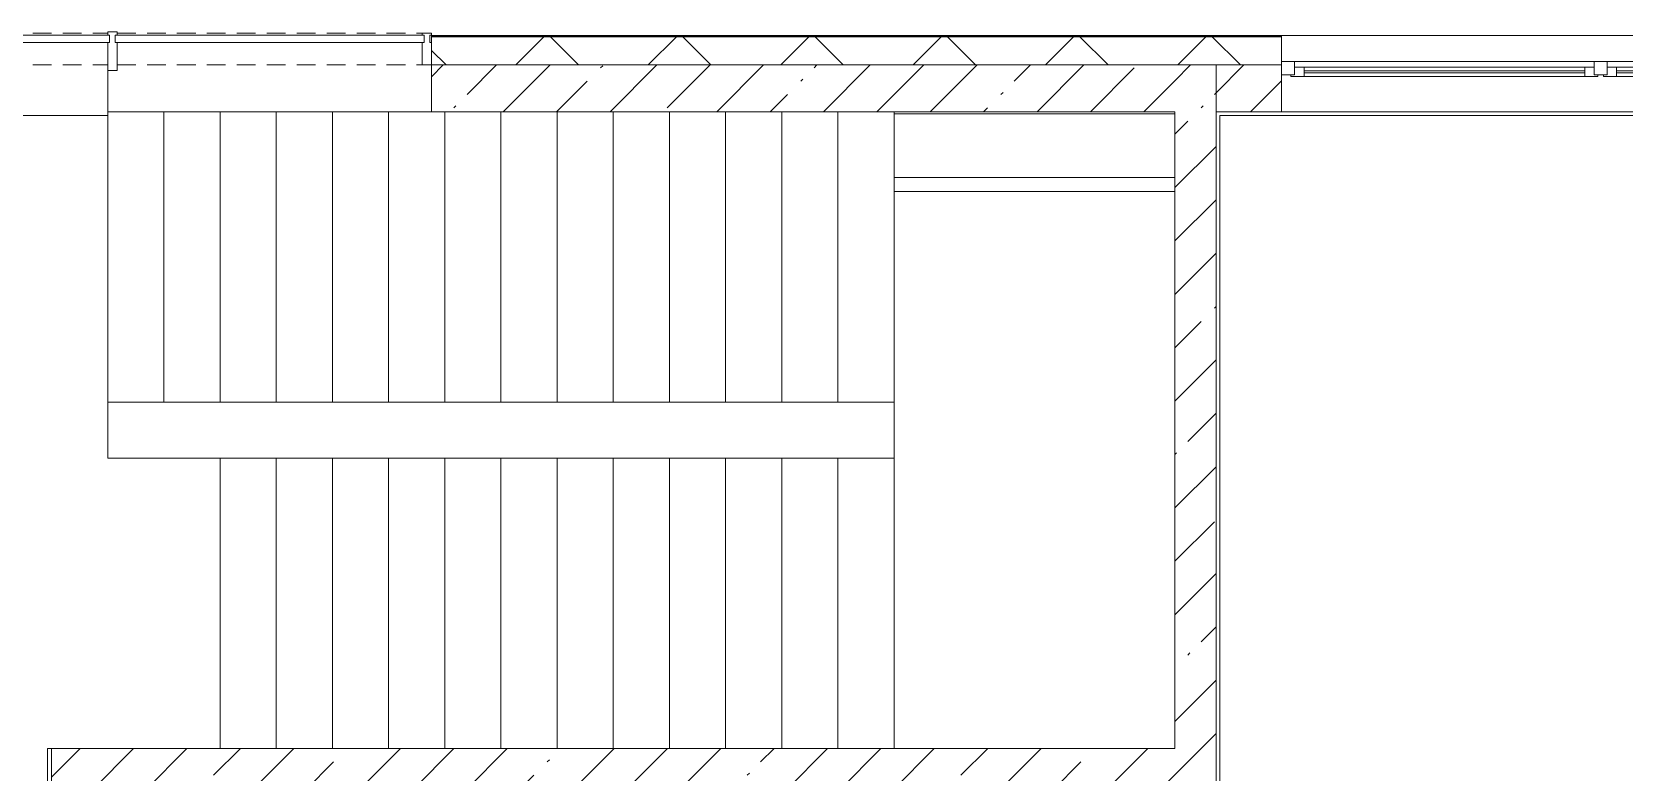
# Model space of a CAD drawing. Header units: millimetres. Extents: x 35378 to 237579, y -8553 to 29000.
# Drawn here: x 202870 to 211375, y 17624 to 21577 of the extents above; entities that cross this region are included whole.
import ezdxf

# ---------------------------------------------------------------- set-up
doc = ezdxf.new("R2010")
doc.units = ezdxf.units.MM
doc.linetypes.add('200_ШТРИХ__ш1_п0_6_', pattern=[160, 100, -60])
for name, color, linetype, lineweight in [('A-DETL-MBND', 7, '200_ШТРИХ__ш1_п0_6_', 9), ('A-GLAZ-2', 7, 'Continuous', 5), ('A-GLAZ-CWMG-3', 7, 'Continuous', 5), ('A-WALL', 7, 'Continuous', 9), ('A-WALL-4', 7, 'Continuous', 5), ('I-WALL-3', 7, 'Continuous', 5), ('S-STRS', 7, 'Continuous', 5)]:
    doc.layers.add(name, color=color, linetype=linetype, lineweight=lineweight)
doc.layers.add('A-FLOR-2', color=7, linetype='Continuous', lineweight=5, true_color=0xaaaaaa)
pattern_1 = [(45, (108394.95, 0), (-285.1231, 285.1231), []), (45, (108680.07, 0), (-285.1231, 285.1231), [504.031, -100.806, 16.764, -84.042])]

# ---------------------------------------------------------------- blocks, each defined once
blk = doc.blocks.new('120_Окно_СКБ_2Ст_Фрамуга сверху - 120_Окно_СКБ_2Ст_2300х2500_h_ ДОО-19727959-3_5_2_птичка')
at = {"layer": 'A-GLAZ-2'}
for p, q in [((-1150, -127), (-1150, -57)), ((-1150, -57), (-1080, -57)), ((1150, -57), (-1150, -57)), ((-1080, -57), (-1080, -127)), ((-1080, -57), (1080, -57)), ((520, -127), (520, -57)), ((520, -57), (590, -57)), ((590, -57), (590, -127)), ((1080, -127), (1080, -57)), ((1080, -57), (1150, -57)), ((1150, -57), (1150, -127)), ((-1080, -127), (-1150, -127)), ((-1150, -127), (-1100, -127)), ((-1080, -127), (-1100, -127)), ((-1100, -127), (-1100, -137)), ((-1100, -137), (540, -137)), ((540, -137), (-1100, -137)), ((520, -87), (-1080, -87)), ((-1080, -87), (-1080, -127)), ((-1030, -137), (-1030, -87)), ((-1030, -107), (470, -107)), ((470, -117), (-1030, -117)), ((470, -137), (470, -87)), ((520, -127), (520, -87)), ((590, -127), (520, -127)), ((540, -127), (520, -127)), ((540, -127), (570, -127)), ((540, -127), (570, -127)), ((540, -137), (540, -127)), ((590, -127), (570, -127)), ((570, -127), (570, -137)), ((570, -137), (1100, -137)), ((1100, -137), (570, -137)), ((1080, -87), (590, -87)), ((590, -87), (590, -127)), ((640, -137), (640, -87)), ((640, -107), (1030, -107)), ((1030, -117), (640, -117)), ((1030, -137), (1030, -87)), ((1080, -127), (1080, -87)), ((1150, -127), (1080, -127)), ((1100, -127), (1080, -127)), ((1100, -127), (1150, -127)), ((1100, -137), (1100, -127))]:
    blk.add_line(p, q, dxfattribs=at)
blk = doc.blocks.new('PNS_Панель прямоугольная - Нр_Стекло - 40мм-22855911-3_5_2_птичка')
at = {"layer": 'A-GLAZ-2'}
h = blk.add_hatch(dxfattribs=at)
h.set_pattern_fill('FP_162', color=256, style=0, pattern_type=2)
h.set_pattern_definition([(45, (-94620, -21060), (-1414.214, 1414.214), [1000, -3000]), (45, (-95620, -21560), (-1414.214, 1414.214), [3000, -1000]), (45, (-93620, -22060), (-1414.214, 1414.214), [1000, -3000])])
h.paths.add_polyline_path([(760, -40), (770, -40), (770, 0), (-770, 0), (-770, -40), (34.2, -40)])
for p, q in [((-770, 0), (770, 0)), ((760, 0), (-770, 0)), ((-760, -40), (760, -40))]:
    blk.add_line(p, q, dxfattribs=at)
blk = doc.blocks.new('Прямоугольный импост - Импост структурный с накладкой - 170мм-22855901-3_5_2_птичка')
at = {"layer": 'A-DETL-MBND'}
for p, q in [((93360, 21560), (93360, 21570)), ((93360, 21570), (94880, 21570)), ((93360, 21400), (94880, 21400))]:
    blk.add_line(p, q, dxfattribs=at)
blk = doc.blocks.new('Прямоугольный импост - Импост структурный с накладкой - 170мм-22854936-3_5_2_птичка')
at = {"layer": 'A-GLAZ-CWMG-3'}
for p, q in [((-50, 40), (-50, 160)), ((-50, 160), (0, 160)), ((0, 160), (0, 40)), ((-40, 40), (-50, 40)), ((-50, -10), (-50, 0)), ((-50, 0), (-40, 0)), ((-40, 0), (-40, 40)), ((-10, 40), (-10, 0)), ((0, 40), (-10, 40)), ((-10, 0), (0, 0)), ((0, 0), (0, -10)), ((0, -10), (-50, -10))]:
    blk.add_line(p, q, dxfattribs=at)
blk = doc.blocks.new('PNS_Панель прямоугольная1 - Нр_Стекло - 40мм-23689159-3_5_2_птичка')
at = {"layer": 'A-GLAZ-2'}
for p, q in [((-825, 0), (825, 0)), ((825, 0), (-815, 0)), ((-815, -40), (815, -40))]:
    blk.add_line(p, q, dxfattribs=at)
blk = doc.blocks.new('Прямоугольный импост - Импост структурный с накладкой - 170мм-23689141-3_5_2_птичка')
at = {"layer": 'A-DETL-MBND'}
for p, q in [((94930, 21570), (96560, 21570)), ((96560, 21570), (96560, 21560)), ((94930, 21400), (96560, 21400))]:
    blk.add_line(p, q, dxfattribs=at)
blk = doc.blocks.new('Прямоугольный импост - Импост структурный с накладкой - 190мм-22854925-3_5_2_птичка')
at = {"layer": 'A-GLAZ-CWMG-3'}
for p, q in [((-25, 40), (-25, 190)), ((-25, 190), (25, 190)), ((25, 190), (25, 40)), ((-15, 40), (-25, 40)), ((-25, -17), (-25, 0)), ((-25, 0), (-15, 0)), ((-15, 0), (-15, 40)), ((15, 40), (15, 0)), ((25, 40), (15, 40)), ((15, 0), (25, 0)), ((25, 0), (25, -17)), ((25, -17), (-25, -17))]:
    blk.add_line(p, q, dxfattribs=at)
blk = doc.blocks.new('Зашивка приборов отопления40 - Зашивка приборов отопления-33325598-3_5_2_птичка')
at = {"layer": 'A-WALL-4'}
for p, q in [((126595, 120), (125095, 120)), ((126595, 45), (126595, 120)), ((126595, 45), (125095, 45)), ((125095, 45), (126595, 45)), ((126595, -295), (126595, 45)), ((125095, -295), (126595, -295))]:
    blk.add_line(p, q, dxfattribs=at)

msp = doc.modelspace()

# ---------------------------------------------------------------- hatches: boundary and pattern name
at = {"layer": 'A-WALL-4'}
h = msp.add_hatch(dxfattribs=at)
h.set_pattern_fill('FP_98', color=256, style=0, pattern_type=2)
h.set_pattern_definition([(45, (108394.95, 0), (-353.5534, 353.5534), []), (135, (108394.95, 0), (-353.5534, -353.5534), [])])
h.paths.add_polyline_path([(233624.9, 21400), (233624.9, 21550), (228545.2, 21550), (228545.2, 21400), (233474.9, 21400)])
h.paths.add_polyline_path([(226786, 21400), (227645.2, 21400), (227645.2, 21550), (226295.4, 21550), (226295.4, 21400)])
h.paths.add_polyline_path([(215245.4, 21400), (215245.4, 21550), (213945.2, 21550), (213945.2, 21400), (214667.6, 21400)])
h.paths.add_polyline_path([(216145.4, 21400), (217445.4, 21400), (217445.4, 21550), (216145.4, 21550)])
h.paths.add_polyline_path([(218345.4, 21400), (219644.9, 21400), (219644.9, 21550), (218345.4, 21550)])
h.paths.add_polyline_path([(213045.2, 21400), (213045.2, 21550), (211844.9, 21550), (211844.9, 21400), (211871, 21400)])
h.paths.add_polyline_path([(201704.9, 21400), (201704.9, 21550), (201684.9, 21550), (201684.9, 21400)])
h.paths.add_polyline_path([(224921.6, 21400), (225395.4, 21400), (225395.4, 21550), (224525.4, 21550), (224525.4, 21400)])
h.paths.add_polyline_path([(223057.2, 21400), (223095.4, 21400), (223095.4, 21550), (221944.9, 21550), (221944.9, 21400)])
h.paths.add_polyline_path([(209074.5, 21400), (209544.9, 21400), (209544.9, 21550), (205004.9, 21550), (205004.9, 21400), (208974.9, 21400)])
at = {"layer": 'I-WALL-3'}
h = msp.add_hatch(dxfattribs=at)
h.set_pattern_fill('FP_94', color=256, style=0, pattern_type=2)
h.set_pattern_definition(pattern_1)
h.paths.add_polyline_path([(208142.3, 21150), (208974.9, 21150), (208974.9, 21400), (205004.9, 21400), (205004.9, 21150), (206277.9, 21150)])
h.paths.add_polyline_path([(201424.9, 21150), (201704.9, 21150), (201704.9, 21400), (201424.9, 21400)])
h = msp.add_hatch(dxfattribs=at)
h.set_pattern_fill('FP_94', color=256, style=0, pattern_type=2)
h.set_pattern_definition(pattern_1)
h.paths.add_polyline_path([(208974.9, 17530), (209194.9, 17530), (209194.9, 21400), (208974.9, 21400), (208974.9, 17750)])
h = msp.add_hatch(dxfattribs=at)
h.set_pattern_fill('FP_94', color=256, style=0, pattern_type=2)
h.set_pattern_definition(pattern_1)
h.paths.add_polyline_path([(229244.9, 21150), (229434.9, 21150), (229434.9, 21400), (229244.9, 21400), (229244.9, 21203.4)])
h.paths.add_polyline_path([(227645.2, 21150), (227645.2, 21400), (226295.4, 21400), (226295.4, 21150), (226786, 21150)])
h.paths.add_polyline_path([(216145.4, 21150), (217445.4, 21150), (217445.4, 21400), (216145.4, 21400)])
h.paths.add_polyline_path([(215245.4, 21150), (215245.4, 21400), (214444.9, 21400), (214444.9, 21150), (214667.6, 21150)])
h.paths.add_polyline_path([(218345.4, 21150), (218744.9, 21150), (218744.9, 21400), (218345.4, 21400)])
h.paths.add_polyline_path([(219644.9, 21150), (219644.9, 21400), (219444.9, 21400), (219444.9, 21150)])
h.paths.add_polyline_path([(225395.4, 21150), (225395.4, 21400), (224525.4, 21400), (224525.4, 21150), (224921.6, 21150)])
h.paths.add_polyline_path([(221944.9, 21150), (223095.4, 21150), (223095.4, 21400), (221944.9, 21400)])
h.paths.add_polyline_path([(209194.9, 21150), (209544.9, 21150), (209544.9, 21400), (209194.9, 21400)])
h.paths.add_polyline_path([(213045.2, 21150), (213045.2, 21400), (211844.9, 21400), (211844.9, 21150), (211871, 21150)])
h = msp.add_hatch(dxfattribs=at)
h.set_pattern_fill('FP_94', color=256, style=0, pattern_type=2)
h.set_pattern_definition(pattern_1)
h.paths.add_polyline_path([(203194.9, 13620), (203194.9, 17750), (202974.9, 17750), (202974.9, 13620)])
h = msp.add_hatch(dxfattribs=at)
h.set_pattern_fill('FP_94', color=256, style=0, pattern_type=2)
h.set_pattern_definition(pattern_1)
h.paths.add_polyline_path([(208974.9, 17530), (208974.9, 17750), (203194.9, 17750), (203194.9, 17530), (206277.9, 17530)])

# ---------------------------------------------------------------- linework, layer by layer
at = {"layer": 'A-FLOR-2'}
for p, q in [((203274.9, 19300), (203274.9, 21370)), ((203274.9, 21130), (201444.9, 21130)), ((213924.9, 21130), (209214.9, 21130)), ((209214.9, 21130), (209214.9, 13920)), ((203874.9, 19300), (203274.9, 19300)), ((203874.9, 17750), (203874.9, 19300)), ((202953.9, 13620), (202953.9, 17750)), ((202953.9, 17750), (202974.9, 17750))]:
    msp.add_line(p, q, dxfattribs=at)
at = {"layer": 'A-WALL'}
for p, q in [((209544.9, 21553), (205004.9, 21553)), ((209544.9, 21550), (205004.9, 21550)), ((205004.9, 21400), (208974.9, 21400)), ((209544.9, 21400), (209194.9, 21400))]:
    msp.add_line(p, q, dxfattribs=at)
at = {"layer": 'A-WALL-4'}
for p, q in [((216145.4, 21558), (205004.9, 21558)), ((205004.9, 21558), (205004.9, 21400)), ((209544.9, 21400), (209544.9, 21558)), ((208974.9, 21400), (209194.9, 21400))]:
    msp.add_line(p, q, dxfattribs=at)
at = {"layer": 'I-WALL-3'}
for p, q in [((205004.9, 21400), (205004.9, 21150)), ((209194.9, 13900), (209194.9, 21400)), ((209544.9, 21150), (209544.9, 21400)), ((205004.9, 21150), (208974.9, 21150)), ((208974.9, 21150), (208974.9, 17750)), ((213944.9, 21150), (209194.9, 21150)), ((202974.9, 17750), (202974.9, 13620)), ((208974.9, 17750), (202974.9, 17750))]:
    msp.add_line(p, q, dxfattribs=at)
at = {"layer": 'S-STRS'}
for p, q in [((203274.9, 19600), (203274.9, 21150)), ((203574.9, 21150), (203274.9, 21150)), ((203874.9, 21150), (203574.9, 21150)), ((203574.9, 19600), (203574.9, 21150)), ((203574.9, 19600), (203574.9, 21150)), ((204174.9, 21150), (203874.9, 21150)), ((203874.9, 19600), (203874.9, 21150)), ((203874.9, 19600), (203874.9, 21150)), ((204474.9, 21150), (204174.9, 21150)), ((204174.9, 19600), (204174.9, 21150)), ((204174.9, 19600), (204174.9, 21150)), ((204774.9, 21150), (204474.9, 21150)), ((204474.9, 19600), (204474.9, 21150)), ((204474.9, 19600), (204474.9, 21150)), ((205004.9, 21150), (204774.9, 21150)), ((204774.9, 19600), (204774.9, 21150)), ((204774.9, 19600), (204774.9, 21150)), ((205074.9, 19600), (205074.9, 21150)), ((205074.9, 19600), (205074.9, 21150)), ((205374.9, 19600), (205374.9, 21150)), ((205374.9, 19600), (205374.9, 21150)), ((205674.9, 19600), (205674.9, 21150)), ((205674.9, 19600), (205674.9, 21150)), ((205974.9, 19600), (205974.9, 21150)), ((205974.9, 19600), (205974.9, 21150)), ((206274.9, 19600), (206274.9, 21150)), ((206274.9, 19600), (206274.9, 21150)), ((206574.9, 19600), (206574.9, 21150)), ((206574.9, 19600), (206574.9, 21150)), ((206874.9, 19600), (206874.9, 21150)), ((206874.9, 19600), (206874.9, 21150)), ((207174.9, 19600), (207174.9, 21150)), ((207174.9, 19600), (207174.9, 21150)), ((207474.9, 21140), (207474.9, 21150)), ((207474.9, 21140), (207474.9, 21150)), ((207474.9, 19600), (207474.9, 20725)), ((207474.9, 19600), (207474.9, 20725)), ((203574.9, 19600), (203274.9, 19600)), ((203874.9, 19600), (203574.9, 19600)), ((204174.9, 19600), (203874.9, 19600)), ((204474.9, 19600), (204174.9, 19600)), ((204774.9, 19600), (204474.9, 19600)), ((205074.9, 19600), (204774.9, 19600)), ((205374.9, 19600), (205074.9, 19600)), ((205674.9, 19600), (205374.9, 19600)), ((205974.9, 19600), (205674.9, 19600)), ((206274.9, 19600), (205974.9, 19600)), ((206574.9, 19600), (206274.9, 19600)), ((206874.9, 19600), (206574.9, 19600)), ((207174.9, 19600), (206874.9, 19600)), ((207474.9, 19600), (207174.9, 19600)), ((207474.9, 19600), (207474.9, 19300)), ((203874.9, 19300), (204174.9, 19300)), ((204174.9, 19300), (204474.9, 19300)), ((204174.9, 19300), (204174.9, 17750)), ((204174.9, 19300), (204174.9, 17750)), ((204474.9, 19300), (204774.9, 19300)), ((204474.9, 19300), (204474.9, 17750)), ((204474.9, 19300), (204474.9, 17750)), ((204774.9, 19300), (205074.9, 19300)), ((204774.9, 19300), (204774.9, 17750)), ((204774.9, 19300), (204774.9, 17750)), ((205074.9, 19300), (205374.9, 19300)), ((205074.9, 19300), (205074.9, 17750)), ((205074.9, 19300), (205074.9, 17750)), ((205374.9, 19300), (205674.9, 19300)), ((205374.9, 19300), (205374.9, 17750)), ((205374.9, 19300), (205374.9, 17750)), ((205674.9, 19300), (205974.9, 19300)), ((205674.9, 19300), (205674.9, 17750)), ((205674.9, 19300), (205674.9, 17750)), ((205974.9, 19300), (206274.9, 19300)), ((205974.9, 19300), (205974.9, 17750)), ((205974.9, 19300), (205974.9, 17750)), ((206274.9, 19300), (206574.9, 19300)), ((206274.9, 19300), (206274.9, 17750)), ((206274.9, 19300), (206274.9, 17750)), ((206574.9, 19300), (206874.9, 19300)), ((206574.9, 19300), (206574.9, 17750)), ((206574.9, 19300), (206574.9, 17750)), ((206874.9, 19300), (207174.9, 19300)), ((206874.9, 19300), (206874.9, 17750)), ((206874.9, 19300), (206874.9, 17750)), ((207174.9, 19300), (207474.9, 19300)), ((207174.9, 19300), (207174.9, 17750)), ((207174.9, 19300), (207174.9, 17750)), ((207474.9, 19300), (207474.9, 17750)), ((207474.9, 19300), (207474.9, 17750))]:
    msp.add_line(p, q, dxfattribs=at)

# ---------------------------------------------------------------- block references
at = {"layer": 'A-DETL-MBND'}
for name in ['Прямоугольный импост - Импост структурный с накладкой - 170мм-22855901-3_5_2_птичка', 'Прямоугольный импост - Импост структурный с накладкой - 170мм-23689141-3_5_2_птичка']:
    msp.add_blockref(name, (108394.9, 0), dxfattribs=at)
at = {"layer": 'A-GLAZ-2'}
for name, p in [('PNS_Панель прямоугольная - Нр_Стекло - 40мм-22855911-3_5_2_птичка', (202514.9, 21560)), ('PNS_Панель прямоугольная1 - Нр_Стекло - 40мм-23689159-3_5_2_птичка', (204139.9, 21560)), ('120_Окно_СКБ_2Ст_Фрамуга сверху - 120_Окно_СКБ_2Ст_2300х2500_h_ ДОО-19727959-3_5_2_птичка', (210694.9, 21475))]:
    msp.add_blockref(name, p, dxfattribs=at)
at = {"layer": 'A-GLAZ-CWMG-3', "extrusion": (0, 0, -1), "rotation": 180}
for name, p in [('Прямоугольный импост - Импост структурный с накладкой - 190мм-22854925-3_5_2_птичка', (-203299.9, 21560)), ('Прямоугольный импост - Импост структурный с накладкой - 170мм-22854936-3_5_2_птичка', (-205004.9, 21560))]:
    msp.add_blockref(name, p, dxfattribs=at)
at = {"layer": 'A-WALL-4', "rotation": 180}
msp.add_blockref('Зашивка приборов отопления40 - Зашивка приборов отопления-33325598-3_5_2_птичка', (334070, 20845), dxfattribs=at)

doc.saveas('drawing.dxf')
